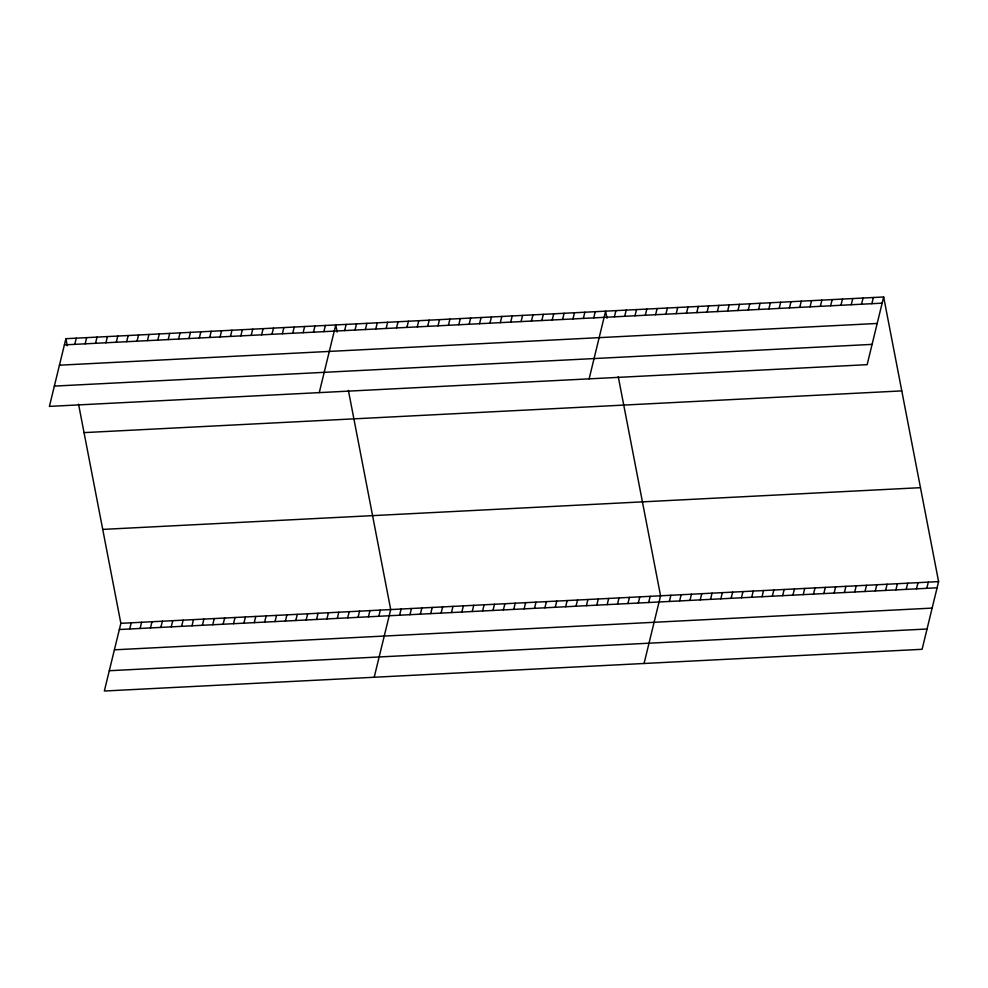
<?xml version="1.0" encoding="UTF-8"?>
<svg xmlns="http://www.w3.org/2000/svg" width="988" height="988" viewBox="0 0 988 988"><rect width="100%" height="100%" fill="white"/><g stroke="black" fill="none" stroke-linecap="round" stroke-linejoin="round"><path stroke-width="1.48" d="M65.9 338.699L49.4 406.389L867.143 364.671L883.655 296.98L65.9 338.699L67.27 345.812M74.767 344.355L76.286 338.168M85.153 343.824L86.66 337.637M95.527 343.305L97.034 337.106M105.914 342.774L107.42 336.575M116.288 342.243L117.794 336.044M126.662 341.712L128.181 335.525M137.048 341.181L138.555 334.994M147.422 340.65L148.929 334.463M157.808 340.119L159.315 333.932M168.182 339.588L169.689 333.401M178.556 339.069L180.075 332.87M188.943 338.538L190.449 332.339M78.546 404.166L120.857 623.329L104.345 691.02L922.1 649.301L938.6 581.611L883.655 296.98M199.317 338.007L200.836 331.807M129.724 628.998L131.231 622.798M209.703 337.476L211.21 331.289M140.098 628.467L141.605 622.267M220.077 336.945L221.584 330.758M150.485 627.936L151.991 621.748M230.463 336.414L231.97 330.227M160.859 627.405L162.365 621.217M240.837 335.883L242.344 329.696M171.233 626.874L172.752 620.686M251.211 335.352L252.73 329.165M181.619 626.343L183.126 620.155M261.598 334.833L263.104 328.634M191.993 625.812L193.5 619.624M271.972 334.302L273.478 328.102M202.379 625.281L203.886 619.093M282.358 333.771L283.865 327.571M212.753 624.762L214.26 618.562M292.732 333.24L294.239 327.053M223.127 624.231L224.647 618.031M303.106 332.709L304.625 326.522M233.514 623.7L235.021 617.512M313.492 332.178L314.999 325.991M243.888 623.169L245.394 616.981M323.866 331.647L325.385 325.46M254.274 622.638L255.781 616.45M319.26 392.619L335.759 324.929L337.13 332.042M264.648 622.107L266.155 615.919M344.627 330.597L346.133 324.397M275.034 621.576L276.541 615.388M355.013 330.066L356.52 323.866M285.409 621.044L286.915 614.857M365.387 329.535L366.894 323.335M295.783 620.526L297.302 614.326M375.761 329.004L377.28 322.817M306.169 619.995L307.676 613.795M386.147 328.473L387.654 322.286M316.543 619.464L318.05 613.264M396.521 327.942L398.028 321.755M326.929 618.933L328.436 612.745M406.908 327.411L408.415 321.224M337.303 618.402L338.81 612.214M417.282 326.88L418.789 320.692M347.677 617.871L349.196 611.683M427.656 326.361L429.175 320.161M358.064 617.339L359.57 611.152M438.042 325.83L439.549 319.63M368.438 616.808L369.944 610.621M448.416 325.299L449.923 319.099M378.824 616.29L380.331 610.09M458.803 324.768L460.309 318.581M374.205 677.249L390.705 609.559L348.394 390.396M469.177 324.237L470.683 318.05M399.572 615.228L401.091 609.028M479.563 323.706L481.07 317.519M409.958 614.697L411.465 608.509M489.937 323.175L491.444 316.987M420.332 614.166L421.851 607.978M500.311 322.644L501.83 316.456M430.719 613.634L432.225 607.447M510.697 322.125L512.204 315.925M441.093 613.103L442.599 606.916M521.071 321.594L522.578 315.394M451.479 612.572L452.986 606.385M531.458 321.063L532.964 314.863M461.853 612.054L463.36 605.854M541.832 320.532L543.338 314.345M472.227 611.523L473.746 605.323M552.206 320.001L553.725 313.814M482.613 610.992L484.12 604.792M562.592 319.47L564.099 313.282M492.987 610.461L494.494 604.273M572.966 318.939L574.473 312.751M503.374 609.929L504.88 603.742M583.352 318.408L584.859 312.22M513.748 609.398L515.254 603.211M593.726 317.889L595.233 311.689M524.122 608.867L525.641 602.68M589.12 378.849L605.619 311.158L606.99 318.272M534.508 608.336L536.015 602.149M614.4 316.827L615.919 310.64M544.882 607.818L546.401 601.618M624.7 316.308L626.207 310.108M555.268 607.287L556.775 601.087M635 315.777L636.507 309.59M565.642 606.756L567.149 600.556M645.3 315.258L646.807 309.059M576.029 606.224L577.535 600.037M655.6 314.727L657.106 308.54M586.403 605.693L587.909 599.506M665.887 314.196L667.406 308.009M596.777 605.162L598.296 598.975M676.187 313.678L677.694 307.49M607.163 604.631L608.67 598.444M686.487 313.147L687.994 306.959M617.537 604.1L619.044 597.913M696.787 312.628L698.294 306.428M627.923 603.582L629.43 597.382M707.087 312.097L708.594 305.91M638.297 603.051L639.804 596.851M717.374 311.578L718.894 305.378M648.671 602.519L650.19 596.32M727.674 311.047L729.181 304.86M644.065 663.491L660.564 595.801L618.253 376.626M737.974 310.528L739.481 304.329M669.358 601.457L670.864 595.27M748.274 309.997L749.781 303.81M679.645 600.939L681.164 594.751M758.574 309.479L760.081 303.279M689.945 600.408L691.464 594.22M768.862 308.948L770.381 302.76M700.245 599.889L701.752 593.689M779.162 308.417L780.681 302.229M710.545 599.358L712.052 593.171M789.461 307.898L790.968 301.711M720.845 598.839L722.351 592.639M799.761 307.367L801.268 301.179M731.145 598.308L732.651 592.121M810.061 306.848L811.568 300.661M741.432 597.789L742.951 591.59M820.361 306.317L821.868 300.13M751.732 597.258L753.239 591.071M830.649 305.798L832.168 299.599M762.032 596.74L763.539 590.54M840.949 305.267L842.455 299.08M772.332 596.209L773.839 590.021M851.248 304.749L852.755 298.549M782.632 595.678L784.139 589.49M861.548 304.218L863.055 298.03M792.919 595.159L794.438 588.971M871.848 303.699L873.355 297.499M803.219 594.628L804.726 588.44M813.519 594.109L815.026 587.922M823.819 593.578L825.326 587.391M834.119 593.059L835.626 586.86M844.407 592.528L845.926 586.341M854.706 592.01L856.226 585.81M865.006 591.479L866.513 585.291M875.306 590.96L876.813 584.76M885.606 590.429L887.113 584.241M895.906 589.91L897.413 583.71M906.194 589.379L907.713 583.192M916.494 588.848L918 582.661M926.793 588.329L928.3 582.142M64.393 344.886L882.136 303.168M59.441 365.19L877.196 323.459M54.352 386.098L872.095 344.38M84.029 432.621L901.785 390.902M102.715 529.407L920.47 487.677M120.857 623.329L938.6 581.611M119.338 629.517L937.093 587.798M114.398 649.82L932.141 608.102M109.298 670.729L927.04 629.01"/></g></svg>
